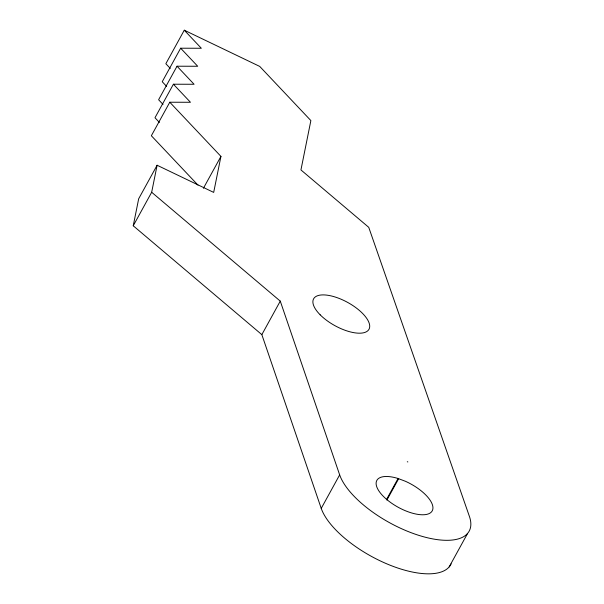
<?xml version="1.0" encoding="UTF-8"?>
<svg xmlns="http://www.w3.org/2000/svg" width="604" height="604" viewBox="0 0 604 604"><rect width="100%" height="100%" fill="white"/><g stroke="black" fill="none" stroke-linecap="round" stroke-linejoin="round"><path stroke-width="0.91" d="M451.12 563.887A73.741 30.932 28.8 0 1 386.477 563.706A73.741 30.932 28.8 0 1 321.23 508.394L261.842 334.646L133.242 225.783L138.678 198.769L157.108 165.247L213.688 192.404L220.936 156.391L169.784 102.227L151.355 135.749L197.976 185.118M133.242 225.783L151.672 192.261L157.108 165.247M151.672 192.261L280.271 301.124L339.659 474.872A73.741 30.932 28.8 0 0 418.308 535.204A73.741 30.932 28.8 0 0 469.399 516.382L368.742 227.331L300.943 169.935L310.871 120.581L259.72 66.41L184.273 30.2L165.843 63.722L170.268 68.403M184.273 30.2L201.328 48.26L180.649 48.207L162.227 81.729L166.644 86.41M180.649 48.207L197.704 66.259L177.032 66.213L158.603 99.736L163.02 104.417M177.032 66.213L194.08 84.266L173.408 84.22L154.979 117.742L159.396 122.423M203.405 188.282L220.936 156.391M261.842 334.646L280.271 301.124M321.23 508.394L339.659 474.872M386.386 499.75L398.074 478.496L405.458 481.297A31.604 13.258 28.8 0 1 429.882 513.196A31.604 13.258 28.8 0 1 382.173 495.114A31.604 13.258 28.8 0 1 398.074 478.496M386.953 499.969L398.64 478.708M449.172 566.914L467.602 533.392M169.784 102.227L190.456 102.272L173.408 84.22M407.285 461.735L407.851 461.947M320.173 314.82A31.604 13.258 28.8 0 0 368.327 330.229A31.604 13.258 28.8 0 0 335.386 297.085A31.604 13.258 28.8 0 0 320.173 314.82"/></g></svg>
